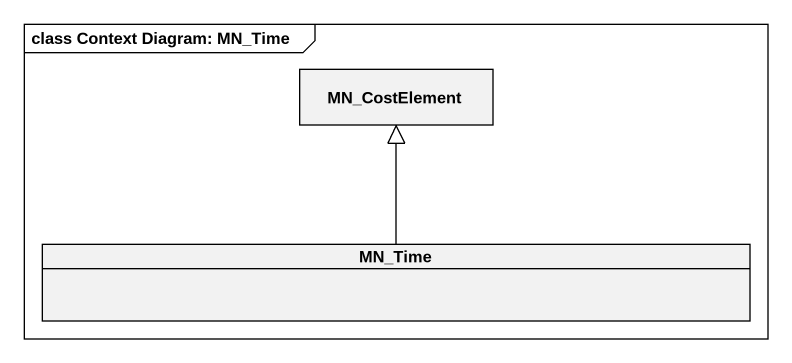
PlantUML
@startuml
mainframe class Context Diagram: MN_Time
hide circle
hide empty members
class MN_CostElement
class MN_Time
MN_Time -up-|> MN_CostElement
@enduml
